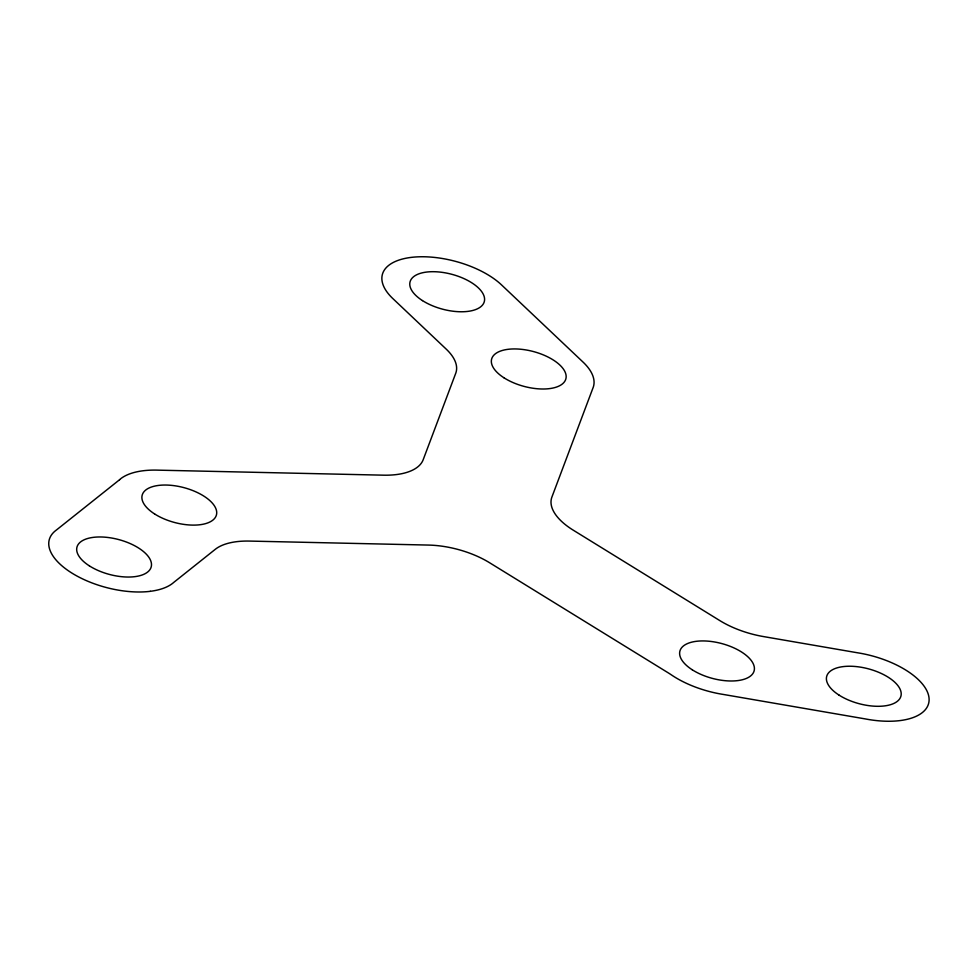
<?xml version="1.0" encoding="UTF-8"?>
<svg xmlns="http://www.w3.org/2000/svg" width="978" height="978" viewBox="0 0 978 978"><rect width="100%" height="100%" fill="white"/><g stroke="black" fill="none" stroke-linecap="round" stroke-linejoin="round"><path stroke-width="1.47" d="M119.597 479.709L56.504 529.942A67.103 31.504 14.9 0 0 70.147 571.959A67.103 31.504 14.9 0 0 150.319 591.323M119.56 479.685A67.629 31.748 14.9 0 1 158.705 470.173L383.523 475.174A63.594 29.853 14.9 0 0 423.181 459.733L455.724 373.303A63.594 29.853 14.9 0 0 446.237 349.146L392.826 298.559A67.066 31.492 14.9 0 1 410.956 257.422A67.066 31.492 14.9 0 1 501.531 284.904L583.096 362.141A67.115 31.504 14.9 0 1 592.888 388.193L551.91 497.044A63.594 29.853 14.9 0 0 573.267 530.186L719.845 620.614A63.594 29.853 14.9 0 0 763.476 636.568L857.425 652.766A67.103 31.504 14.9 0 1 925.31 687.974A67.103 31.504 14.9 0 1 900.029 720.59A67.396 31.638 14.9 0 1 865.359 718.928L723.378 694.453A67.665 31.773 14.9 0 1 671.373 674.881A63.594 29.853 14.9 0 0 668.023 672.717L489.623 562.766A63.594 29.853 14.9 0 0 428.596 545.076L249.476 541.078A63.594 29.853 14.9 0 0 215.331 549.281L173.778 582.375A67.396 31.638 14.9 0 1 150.306 591.311M89.377 565.871A38.423 18.044 14.9 0 0 150.771 568.132A38.423 18.044 14.9 0 0 102.091 537.008A38.423 18.044 14.9 0 0 89.377 565.871M422.472 300.601A38.423 18.044 14.9 0 0 483.865 302.862A38.423 18.044 14.9 0 0 435.198 271.737A38.423 18.044 14.9 0 0 422.472 300.601M839.075 695.126A38.423 18.044 14.9 0 0 900.481 697.4A38.423 18.044 14.9 0 0 851.801 666.275A38.423 18.044 14.9 0 0 839.075 695.126M692.302 669.82A38.423 18.044 14.9 0 0 753.696 672.082A38.423 18.044 14.9 0 0 705.028 640.969A38.423 18.044 14.9 0 0 692.302 669.82M154.585 513.939A38.423 18.044 14.9 0 0 215.991 516.201A38.423 18.044 14.9 0 0 167.311 485.076A38.423 18.044 14.9 0 0 154.585 513.939M504.037 377.838A38.423 18.044 14.9 0 0 565.431 380.1A38.423 18.044 14.9 0 0 516.751 348.975A38.423 18.044 14.9 0 0 504.037 377.838"/></g></svg>
